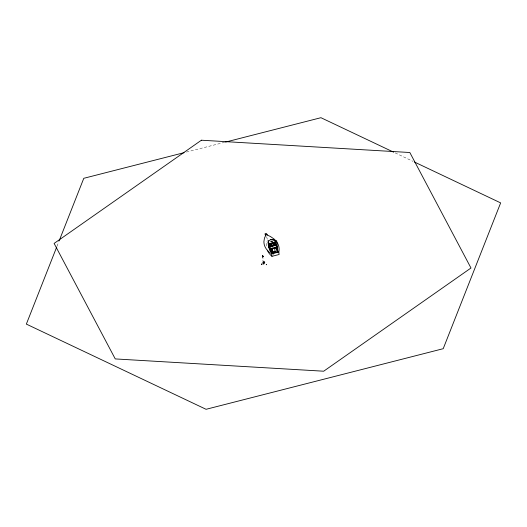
<?xml version="1.0" encoding="UTF-8"?>
<svg xmlns="http://www.w3.org/2000/svg" width="527" height="527" viewBox="0 0 527 527"><rect width="100%" height="100%" fill="white"/><g stroke="black" fill="none" stroke-linecap="round" stroke-linejoin="round"><path stroke-width="0.4" stroke-dasharray="2.63 1.98" d="M263.111 261.695L263.454 262.005L263.125 261.583M262.868 258.744L263.157 258.843M261.669 264.132L261.313 264.258L261.662 264.093M264.883 262.103L264.587 261.735L264.989 262.143M264.831 261.965L264.725 262.294M266.431 264.594C265.977 264.64 266.425 264.62 266.576 264.771M266.392 264.64L266.175 264.416M264.567 262.334L264.745 261.972M266.3 264.949L266.392 264.804M263.474 261.952L263.263 262.275L263.348 261.932M263.928 263.454L263.072 263.533L265.14 263.078M266.148 264.936L266.089 264.514M261.517 264.409L261.3 264.014L261.609 264.258M263.138 262.709L262.624 256.484M261.326 264.238L261.399 263.869L261.471 264.29M264.547 261.879L264.363 262.301L264.653 261.893M57.021 246.241L58.826 241.662M262.644 263.355L263.184 262.229M266.089 264.804L266.135 264.824M264.561 262.169L264.732 262.077M186.439 152.066L224.64 142.31M263.157 262.011L264.304 263.019A0.863 0.501 -7 0 1 263.777 263.586L263.559 263.638A0.863 0.501 -7 0 1 262.663 263.401L262.604 263.276A0.863 0.501 -7 0 1 263.243 262.677A0.863 0.501 -7 0 1 264.251 262.894M395.197 152.902L413.016 161.354M263.013 262.571L263.375 263.263M273.46 254.251L273.645 254.996M266.636 236.676L267.512 240.246A35.81 20.797 -7 0 0 266.985 241.682M263.381 262.275L263.698 263.605M266.392 245.99A35.81 20.797 -7 0 1 266.622 243.118M267.512 240.246A35.81 20.797 -7 0 1 269.244 241.102M261.794 263.493C265.272 267.578 266.59 259.468 261.794 263.493"/><path stroke-width="0.79" d="M268.744 246.201L268.678 247.697L272.176 253.309L277.92 251.847L276.642 240.503M278.803 252.044L279.093 250.272A29.584 18.577 -6 0 0 273.974 238.955L270.41 236.491L266.115 234.535L264.501 238L263.908 241.531A29.584 18.577 -6 0 0 269.883 252.631L271.668 253.862L271.965 256.32L279.099 254.495L278.803 252.044L271.668 253.862M269.765 248.579A3.373 0.593 75.7 0 0 268.961 245.977L268.309 244.666L268.539 243.454M268.309 244.666L268.421 240.977M56.718 247.005L26.35 324.105L206.064 409.301L443.214 348.696L500.65 202.895L414.505 162.052M59.129 240.898L83.786 178.304L184.055 152.678M263.019 256.544L262.756 256.168L262.512 256.636M270.47 246.643L270.575 246.623M272.176 253.309L268.698 242.545M268.427 241.037L270.509 239.693L273.296 239.732L275.068 240.773L275.97 244.185A3.373 0.593 75.7 0 1 276.78 246.788M268.691 244.344L270.081 243.494M271.036 246.135L271.082 246.504M271.398 245.971L271.445 246.34M272.248 245.826L272.36 246.122M272.657 245.661L272.775 246.01M273.085 245.549L273.177 245.898M273.645 245.793L273.572 245.424M274.02 245.378L274.883 245.101L274.903 245.463M274.514 245.661L274.159 245.786L274.402 245.279M274.06 245.681L273.987 245.384A2.543 0.448 75.7 0 0 273.658 244.864L273.546 244.06L274.488 243.849A2.516 0.441 75.7 0 1 274.58 244.627A2.543 0.448 75.7 0 1 274.857 245.147L274.857 245.095M274.824 245.101L274.475 243.823M225.437 142.106L320.936 117.699L393.709 152.198M265.325 234.739L266.906 234.337M272.255 241.254L270.773 241.709L272.307 241.353M275.7 241.979L268.698 243.83L268.059 242.631M271.095 243.402L272.037 243.191L272.136 243.994L271.194 244.185A2.543 0.448 75.7 0 0 270.918 243.658L271.207 244.232L271.109 243.428A2.516 0.441 75.7 0 0 271.194 244.185M269.844 245.002L270.779 244.791A2.516 0.441 75.7 0 1 270.878 245.575A2.543 0.448 75.7 0 1 271.155 246.096L270.226 246.359L269.857 245.029A2.516 0.441 75.7 0 1 269.949 245.813A2.543 0.448 75.7 0 1 270.226 246.333L270.226 246.359M269.943 245.813L270.878 245.575M273.559 244.08L273.546 244.06A2.516 0.441 75.7 0 1 273.658 244.864L274.58 244.627M269.376 247.888L269.982 250.325L269.784 248.704L276.8 246.913L277.459 250.187M268.493 246.175L270.134 249.278L277.169 247.611L270.153 249.403L268.507 246.3L268.671 244.218L269.719 243.579L269.91 243.942L272.347 243.322L272.156 242.954L273.546 242.973L275.509 244.383L277.169 247.611M271.142 249.449L272.209 249.179M271.227 249.811L272.301 249.541M271.319 250.173L272.387 249.903M271.405 250.536L272.479 250.266M271.497 250.898L272.564 250.628M271.589 251.26L272.657 250.99M271.675 251.623L272.749 251.353M271.767 251.985L272.834 251.715M271.062 252.466L277.281 250.878M271.853 252.354L272.927 252.077M271.945 252.716L273.012 252.44M272.031 253.079L273.105 252.802M262.644 256.866L262.821 256.003L262.999 256.873L262.598 256.781L262.999 256.873M262.512 256.082C263.691 256.418 262.103 255.279 262.413 256.267M271.82 245.931L271.873 246.228M270.535 246.261L270.634 246.57M270.516 239.759L273.302 239.792L275.074 240.839L275.97 244.185M272.169 243.079L273.566 243.099L275.522 244.508M274.126 242.031L275.325 242.875M273.645 244.864L273.935 245.411M272.037 243.191L272.024 243.164A2.516 0.441 75.7 0 0 272.116 243.948L271.84 243.428A2.543 0.448 75.7 0 1 272.116 243.948M271.155 246.122L270.766 244.765M268.052 242.565L268.961 245.977M276.346 247.216L277.92 251.847M267.229 234.989L266.622 233.771A0.83 0.52 -6 0 0 265.595 233.487A0.83 0.52 -6 0 0 265.041 234.172L265.648 235.398M277.604 252.104L276.998 248.533M272.11 248.777L273.19 253.164M271.043 249.047L272.215 253.803M276.8 246.913L277.182 250.905M274.607 247.874L275.048 251.451M262.821 256.003L262.953 256.787M262.604 256.26L262.69 256.952M271.965 256.32A35.81 20.797 -7 0 1 267.294 250.154M271.082 251.82A3.01 0.823 71.3 0 1 269.784 248.704M270.364 245.964L270.753 245.957L270.364 245.964M271.326 243.817L271.715 243.81L271.346 243.79M271.418 244.521L271.8 244.515L271.418 244.521M274.066 245.022L274.455 245.009L274.066 245.022M201.406 140.215L54.116 243.421L115.255 358.92L323.69 371.212L470.98 268.012L409.835 152.514L201.406 140.215M276.194 244.752L269.178 246.544L269.225 246.906L276.24 245.114L276.194 244.752"/></g></svg>
